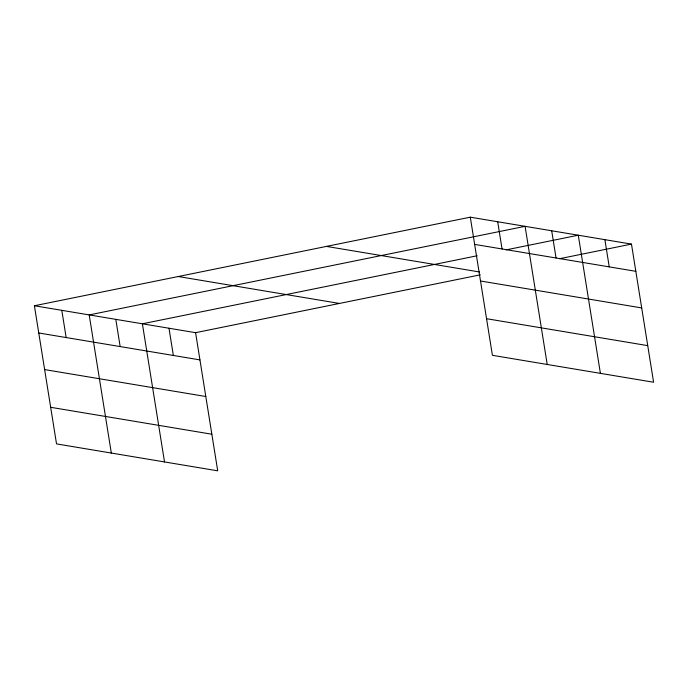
<?xml version="1.0" encoding="UTF-8"?>
<svg xmlns="http://www.w3.org/2000/svg" width="688" height="688" viewBox="0 0 688 688"><rect width="100%" height="100%" fill="white"/><g stroke="black" fill="none" stroke-linecap="round" stroke-linejoin="round"><path stroke-width="1.03" d="M34.4 305.756L195.581 332.682L217.709 470.824L56.528 443.898L34.4 305.756L470.291 217.176L631.472 244.102L653.6 382.244L492.419 355.318L470.291 217.176M477.171 255.764L142.39 323.799L164.518 461.94M506.359 249.83L578.281 235.21L600.409 373.36M195.581 332.682L480.327 274.822M559.55 258.714L631.472 244.102M474.651 244.395L635.832 271.321M326.447 246.407L479.45 271.966M480.508 280.996L641.698 307.923M486.554 318.707L647.735 345.634M178.244 276.524L339.425 303.451M38.76 332.975L199.941 359.901M44.625 369.585L205.807 396.512M50.663 407.296L211.852 434.223M604.881 239.656L609.241 266.875M551.69 230.772L556.05 257.991M547.218 364.468L525.09 226.326L89.199 314.915L111.327 453.057M497.691 221.751L502.051 248.97M168.99 328.245L173.35 355.464M115.799 319.352L120.159 346.571M61.8 310.34L66.16 337.55"/></g></svg>
